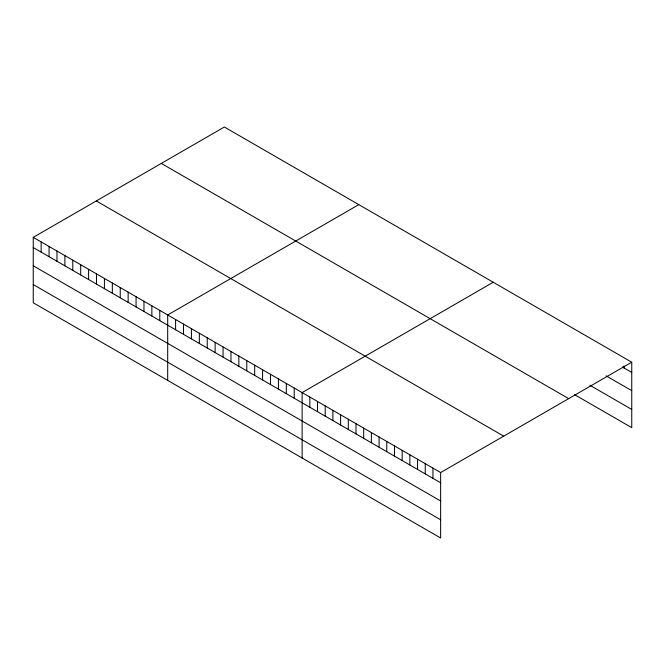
<?xml version="1.0" encoding="UTF-8"?>
<svg xmlns="http://www.w3.org/2000/svg" width="665" height="665" viewBox="0 0 665 665"><rect width="100%" height="100%" fill="white"/><g stroke="black" fill="none" stroke-linecap="round" stroke-linejoin="round"><path stroke-width="1" d="M33.25 237.347L440.637 472.557L440.637 537.985L33.25 302.783L33.25 237.347L224.363 127.015L631.75 362.217L631.75 427.653L574.46 394.578M358.801 204.629L167.688 314.969L167.688 380.397M493.239 282.251L302.126 392.583L302.126 458.019M440.637 472.557L631.75 362.217M622.349 367.005L631.75 372.433M606.098 375.841L631.75 390.654M589.855 385.243L631.75 409.424M161.296 163.424L568.683 398.634M96.317 200.938L503.704 436.149M33.25 247.563L440.637 482.765M33.25 265.784L440.637 500.986M33.25 284.562L440.637 519.764M624.053 365.95L624.053 367.986M432.948 468.11L432.948 478.326M425.251 463.671L425.251 473.879M417.554 459.224L417.554 469.44M409.864 454.785L409.864 464.993M402.167 450.338L402.167 460.554M394.47 445.899L394.47 456.107M386.772 441.46L386.772 451.668M379.083 437.013L379.083 447.229M371.386 432.574L371.386 442.782M363.688 428.127L363.688 438.343M355.991 423.688L355.991 433.896M348.302 419.241L348.302 429.457M340.605 414.802L340.605 425.01M332.907 410.355L332.907 420.571M325.21 405.916L325.21 416.124M317.521 401.469L317.521 411.685M309.824 397.03L309.824 407.238M294.221 388.019L294.221 398.235M286.316 383.456L286.316 393.663M278.402 378.892L278.402 389.1M270.497 374.32L270.497 384.536M262.584 369.757L262.584 379.973M254.678 365.193L254.678 375.401M246.773 360.63L246.773 370.837M238.86 356.058L238.86 366.274M230.954 351.494L230.954 361.702M223.049 346.931L223.049 357.138M215.136 342.367L215.136 352.575M207.231 337.795L207.231 348.011M199.325 333.232L199.325 343.439M191.412 328.668L191.412 338.876M183.507 324.096L183.507 334.312M175.593 319.532L175.593 329.749M159.783 310.405L159.783 320.613M151.869 305.834L151.869 316.05M143.964 301.27L143.964 311.486M136.059 296.706L136.059 306.914M128.145 292.143L128.145 302.351M120.24 287.571L120.24 297.787M112.335 283.007L112.335 293.223M104.422 278.444L104.422 288.652M96.516 273.88L96.516 284.088M88.611 269.308L88.611 279.524M80.698 264.745L80.698 274.953M72.793 260.181L72.793 270.389M64.879 255.618L64.879 265.825M56.974 251.046L56.974 261.262M49.069 246.482L49.069 256.69M41.155 241.919L41.155 252.126"/></g></svg>
